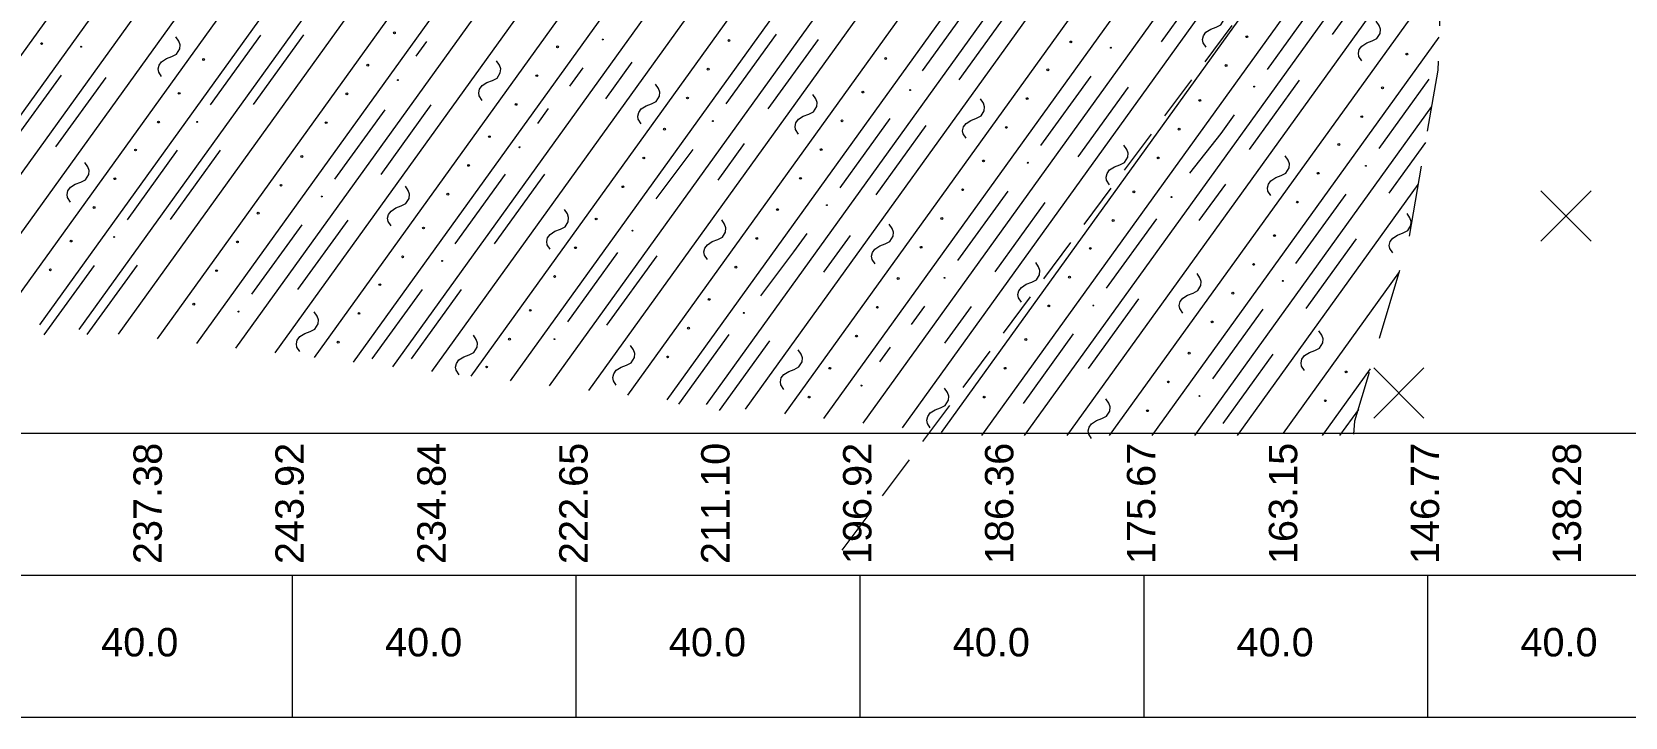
# Model space of a CAD drawing. Header units: inches. Extents: x 444671 to 463716, y 1783086 to 1794968.
# Drawn here: x 457823.8 to 458048.3, y 1783998.4 to 1784094.9 of the extents above; entities that cross this region are included whole.
import ezdxf
from ezdxf.enums import TextEntityAlignment as Align

# ---------------------------------------------------------------- set-up
doc = ezdxf.new("R2010")
doc.units = ezdxf.units.IN
doc.header["$MEASUREMENT"] = 0
doc.linetypes.add('DASHED', pattern=[0.75, 0.5, -0.25])
doc.linetypes.add('DASHED2', pattern=[9.525, 6.35, -3.175])
for name, color, linetype, lineweight in [('HOKHOAN', 250, 'DASHED2', 20), ('KYHIEU', 7, 'Continuous', 15), ('PEGCT', 7, 'Continuous', 15), ('thoc', 252, 'Continuous', 13)]:
    doc.layers.add(name, color=color, linetype=linetype, lineweight=lineweight)
doc.styles.add('2', font='', dxfattribs={"height": 4})
doc.styles.add('25', font='', dxfattribs={"height": 5})
doc.styles.get('2').set_extended_font_data('.VnArial')
doc.styles.get('25').set_extended_font_data('.VnArial')

msp = doc.modelspace()

# ---------------------------------------------------------------- linework, layer by layer
at = {"lineweight": 20}
for p, q in [((457246.5286, 1784038.3548), (458294.3569, 1784038.3548)), ((457246.5286, 1784018.3548), (458294.3569, 1784018.3547)), ((457246.5286, 1783998.3548), (458294.3569, 1783998.3548))]:
    msp.add_line(p, q, dxfattribs=at)
for points in [[(457860.5286, 1783998.3548), (457860.5286, 1784018.3548)], [(457900.5286, 1783998.3548), (457900.5286, 1784018.3548)], [(457940.5286, 1783998.3548), (457940.5286, 1784018.3548)], [(457980.5286, 1783998.3548), (457980.5286, 1784018.3548)], [(458020.5286, 1783998.3548), (458020.5286, 1784018.3548)]]:
    msp.add_lwpolyline(points, dxfattribs=at)
at = {"layer": 'HOKHOAN', "color": 2}
msp.add_lwpolyline([(457938.005, 1784021.8583), (458009.1205, 1784117.5474), (458011.9237, 1784121.3333), (458015.1802, 1784123.7562), (458017.6085, 1784123.3776), (458019.5005, 1784122.0147), (458020.2591, 1784119.3646), (458021.8503, 1784117.3959), (458023.4415, 1784115.7276)], dxfattribs=at)
at = {"layer": 'KYHIEU', "linetype": 'DASHED', "lineweight": 13, "ltscale": 20, "flags": 128}
msp.add_lwpolyline([(458034.435, 1784164.3094), (458031.6833, 1784148.5434), (458024.1335, 1784123.239), (458022.3879, 1784101.3999), (458021.9548, 1784089.4826), (458017.7426, 1784065.3488), (458010.1928, 1784040.0443), (458010.0465, 1784038.2147)], dxfattribs=at)
at = {"layer": 'thoc'}
for points in [[(457797.3198, 1784056.9176), (457924.8607, 1784233.8879)], [(457802.8439, 1784056.2573), (457929.0741, 1784231.409)], [(457808.3681, 1784055.597), (457933.2876, 1784228.9301)], [(457813.8922, 1784054.9367), (457937.5137, 1784226.4686)], [(457819.4163, 1784054.2764), (457941.993, 1784224.3585)], [(457824.9405, 1784053.6161), (457946.067, 1784221.6861)], [(457830.4646, 1784052.9558), (457950.2816, 1784219.2088)], [(457835.9887, 1784052.2955), (457954.4406, 1784216.6543)], [(457841.5129, 1784051.6352), (457958.5646, 1784214.0512)], [(457847.037, 1784050.9749), (457962.6886, 1784211.4481)], [(457852.5611, 1784050.3146), (457966.8126, 1784208.8451)], [(457858.0853, 1784049.6543), (457970.9218, 1784206.2215)], [(457863.6094, 1784048.994), (457974.9639, 1784203.5048)], [(457869.1335, 1784048.3337), (457979.006, 1784200.7881)], [(457874.6576, 1784047.6734), (457983.048, 1784198.0714)], [(457880.1818, 1784047.0131), (457987.0901, 1784195.3546)], [(457885.7059, 1784046.3528), (457991.1322, 1784192.6379)], [(457891.23, 1784045.6925), (457995.1604, 1784189.9019)], [(457896.7542, 1784045.0322), (457999.1883, 1784187.1655)], [(457902.2783, 1784044.3719), (458003.2161, 1784184.429)], [(457907.8024, 1784043.7116), (458007.244, 1784181.6926)], [(457913.3266, 1784043.0513), (458011.2926, 1784178.9848)], [(457918.8507, 1784042.391), (458015.4106, 1784176.3734)], [(457924.3748, 1784041.7307), (458019.5286, 1784173.7621)], [(457929.8989, 1784041.0704), (458023.6466, 1784171.1507)], [(457935.4231, 1784040.4101), (458027.7646, 1784168.5393)], [(457940.9472, 1784039.7498), (458031.8826, 1784165.9279)], [(457946.4713, 1784039.0895), (458033.7572, 1784160.2038)], [(457951.9955, 1784038.4292), (458031.8398, 1784149.2179)], [(457957.6806, 1784037.9924), (458027.7906, 1784135.274)], [(457963.6806, 1784037.9924), (458024.0308, 1784121.7317)], [(457969.6806, 1784037.9924), (458023.2823, 1784112.3679)], [(458014.1257, 1784104.2902), (458007.052, 1784094.5036)], [(457975.6806, 1784037.9924), (458022.5339, 1784103.004)], [(457989.9981, 1784103.2626), (457982.9245, 1784093.4759)], [(457956.3501, 1784099.1698), (457949.2764, 1784089.3831)], [(457961.52, 1784097.9022), (457954.4463, 1784088.1155)], [(457989.2653, 1784092.7104), (457988.8495, 1784093.337), (457988.7737, 1784093.7841), (457988.899, 1784094.3135), (457989.2604, 1784094.7979), (457989.9384, 1784095.2404), (457990.7139, 1784095.5258), (457991.3708, 1784095.8626), (457991.8214, 1784096.5909), (457991.8737, 1784097.1655), (457991.6891, 1784097.6798), (457991.2818, 1784098.2924)], [(458004.939, 1784099.3674), (457997.8654, 1784089.5807)], [(458011.2306, 1784090.7681), (458010.8148, 1784091.3947), (458010.739, 1784091.8419), (458010.8643, 1784092.3712), (458011.2257, 1784092.8556), (458011.9037, 1784093.2981), (458012.6792, 1784093.5836), (458013.3361, 1784093.9203), (458013.7867, 1784094.6486), (458013.839, 1784095.2232), (458013.6544, 1784095.7376), (458013.2471, 1784096.3501)], [(457842.0932, 1784088.5669), (457841.6774, 1784089.1936), (457841.6016, 1784089.6407), (457841.7269, 1784090.17), (457842.0883, 1784090.6545), (457842.7663, 1784091.097), (457843.5418, 1784091.3824), (457844.1987, 1784091.7192), (457844.6493, 1784092.4475), (457844.7016, 1784093.022), (457844.517, 1784093.5364), (457844.1098, 1784094.149)], [(457856.0102, 1784094.3923), (457848.9365, 1784084.6056)], [(457862.0657, 1784094.429), (457854.9921, 1784084.6423)], [(457879.4121, 1784093.5124), (457877.9074, 1784091.4307)], [(457928.6718, 1784094.5141), (457921.5982, 1784084.7275)], [(457934.5953, 1784093.7843), (457927.5216, 1784083.9976)], [(457981.6806, 1784037.9924), (458022.1314, 1784094.1202)], [(457827.9249, 1784088.7713), (457820.8512, 1784078.9846)], [(457887.2594, 1784085.2051), (457886.8436, 1784085.8317), (457886.7677, 1784086.2788), (457886.8931, 1784086.8082), (457887.2545, 1784087.2926), (457887.9324, 1784087.7351), (457888.7079, 1784088.0205), (457889.3649, 1784088.3573), (457889.8155, 1784089.0856), (457889.8677, 1784089.6602), (457889.6832, 1784090.1745), (457889.2759, 1784090.7871)], [(457901.4221, 1784089.795), (457899.55, 1784087.2048)], [(457908.3491, 1784090.6006), (457904.6243, 1784085.4472)], [(457973.0338, 1784088.6367), (457965.9602, 1784078.85)], [(457834.209, 1784088.4506), (457827.1353, 1784078.6639)], [(457909.6818, 1784081.9217), (457909.266, 1784082.5484), (457909.1901, 1784082.9955), (457909.3155, 1784083.5248), (457909.6768, 1784084.0093), (457910.3548, 1784084.4518), (457911.1303, 1784084.7372), (457911.7873, 1784085.0739), (457912.2378, 1784085.8023), (457912.2901, 1784086.3768), (457912.1056, 1784086.8912), (457911.6983, 1784087.5037)], [(457978.2823, 1784087.0534), (457971.2087, 1784077.2667)], [(458002.4099, 1784088.081), (457995.3362, 1784078.2943)], [(458020.6858, 1784088.212), (458013.6122, 1784078.4253)], [(457880.0353, 1784084.5711), (457872.9617, 1784074.7844)], [(457931.8435, 1784080.4654), (457931.4277, 1784081.0921), (457931.3518, 1784081.5392), (457931.4772, 1784082.0685), (457931.8385, 1784082.553), (457932.5165, 1784082.9955), (457933.292, 1784083.2809), (457933.949, 1784083.6176), (457934.3995, 1784084.346), (457934.4518, 1784084.9205), (457934.2673, 1784085.4349), (457933.86, 1784086.0474)], [(457955.4621, 1784079.8675), (457955.0463, 1784080.4942), (457954.9705, 1784080.9413), (457955.0958, 1784081.4706), (457955.4572, 1784081.9551), (457956.1352, 1784082.3976), (457956.9107, 1784082.683), (457957.5676, 1784083.0198), (457958.0182, 1784083.7481), (457958.0705, 1784084.3226), (457957.8859, 1784084.837), (457957.4787, 1784085.4496)], [(457987.6806, 1784037.9924), (458021.1002, 1784084.364)], [(457873.5441, 1784083.8937), (457866.4705, 1784074.107)], [(457896.5529, 1784084.0548), (457895.0483, 1784081.9731)], [(457944.7311, 1784082.6703), (457937.6574, 1784072.8836)], [(457993.2232, 1784083.1582), (457991.3511, 1784080.568)], [(457949.8042, 1784081.6929), (457942.7305, 1784071.9062)], [(457991.3511, 1784080.568), (457986.9206, 1784074.9561)], [(457844.2944, 1784078.183), (457837.2207, 1784068.3963)], [(457850.3499, 1784078.2197), (457843.2763, 1784068.433)], [(457916.956, 1784078.3049), (457911.7479, 1784071.3246)], [(457924.1794, 1784079.1305), (457920.4546, 1784073.9771)], [(457975.6776, 1784073.3258), (457975.2618, 1784073.9525), (457975.186, 1784074.3996), (457975.3113, 1784074.9289), (457975.6727, 1784075.4134), (457976.3507, 1784075.8559), (457977.1262, 1784076.1413), (457977.7831, 1784076.4781), (457978.2337, 1784077.2064), (457978.286, 1784077.7809), (457978.1014, 1784078.2953), (457977.6941, 1784078.9079)], [(457998.4143, 1784071.8094), (457997.9984, 1784072.4361), (457997.9226, 1784072.8832), (457998.048, 1784073.4125), (457998.4093, 1784073.897), (457999.0873, 1784074.3395), (457999.8628, 1784074.6249), (458000.5197, 1784074.9617), (458000.9703, 1784075.69), (458001.0226, 1784076.2645), (458000.838, 1784076.7789), (458000.4308, 1784077.3914)], [(458020.212, 1784079.2753), (458015.0433, 1784072.1241)], [(457829.2519, 1784070.8892), (457828.8361, 1784071.5159), (457828.7602, 1784071.963), (457828.8856, 1784072.4923), (457829.2469, 1784072.9768), (457829.9249, 1784073.4193), (457830.7004, 1784073.7047), (457831.3574, 1784074.0414), (457831.808, 1784074.7697), (457831.8602, 1784075.3443), (457831.6757, 1784075.8587), (457831.2684, 1784076.4712)], [(457874.418, 1784067.5273), (457874.0022, 1784068.154), (457873.9264, 1784068.6011), (457874.0517, 1784069.1304), (457874.4131, 1784069.6149), (457875.0911, 1784070.0574), (457875.8666, 1784070.3428), (457876.5235, 1784070.6796), (457876.9741, 1784071.4079), (457877.0264, 1784071.9824), (457876.8418, 1784072.4968), (457876.4346, 1784073.1094)], [(457890.4991, 1784074.8075), (457883.4254, 1784065.0209)], [(457896.0332, 1784074.8006), (457888.9595, 1784065.0139)], [(457991.994, 1784073.4273), (457988.2692, 1784068.2739)], [(457993.6806, 1784037.9924), (458019.1828, 1784073.3781)], [(457961.318, 1784072.4274), (457954.2444, 1784062.6407)], [(457966.5665, 1784070.8441), (457959.4929, 1784061.0574)], [(458008.97, 1784072.0028), (458001.8964, 1784062.2161)], [(458043.5209, 1784065.397), (458036.4498, 1784072.4681)], [(458043.5209, 1784072.4681), (458036.4498, 1784065.397)], [(457868.3195, 1784068.3619), (457861.2459, 1784058.5752)], [(457896.8404, 1784064.244), (457896.4246, 1784064.8706), (457896.3488, 1784065.3177), (457896.4741, 1784065.8471), (457896.8355, 1784066.3315), (457897.5135, 1784066.774), (457898.289, 1784067.0594), (457898.9459, 1784067.3962), (457899.3965, 1784068.1245), (457899.4488, 1784068.6991), (457899.2642, 1784069.2134), (457898.8569, 1784069.826)], [(457919.0021, 1784062.7877), (457918.5863, 1784063.4143), (457918.5105, 1784063.8614), (457918.6358, 1784064.3908), (457918.9972, 1784064.8752), (457919.6752, 1784065.3177), (457920.4507, 1784065.6031), (457921.1076, 1784065.9399), (457921.5582, 1784066.6682), (457921.6105, 1784067.2428), (457921.4259, 1784067.7571), (457921.0186, 1784068.3697)], [(457982.2785, 1784068.5335), (457975.2048, 1784058.7468)], [(458015.5837, 1784063.7212), (458015.1679, 1784064.3479), (458015.092, 1784064.795), (458015.2174, 1784065.3243), (458015.5787, 1784065.8088), (458016.2567, 1784066.2513), (458017.0322, 1784066.5367), (458017.6892, 1784066.8735), (458018.1398, 1784067.6018), (458018.192, 1784068.1763), (458018.0075, 1784068.6907), (458017.6002, 1784069.3033)], [(457861.8283, 1784067.6844), (457854.7547, 1784057.8977)], [(457933.0153, 1784066.461), (457931.1431, 1784063.8709)], [(457939.0979, 1784066.1685), (457935.3731, 1784061.0151)], [(457942.6208, 1784062.1898), (457942.205, 1784062.8164), (457942.1291, 1784063.2635), (457942.2545, 1784063.7929), (457942.6158, 1784064.2773), (457943.2938, 1784064.7198), (457944.0693, 1784065.0052), (457944.7263, 1784065.342), (457945.1769, 1784066.0703), (457945.2291, 1784066.6449), (457945.0446, 1784067.1592), (457944.6373, 1784067.7718)], [(457931.1431, 1784063.8709), (457926.4905, 1784057.6795)], [(458010.4011, 1784065.7015), (458003.3274, 1784055.9148)], [(457832.5786, 1784061.9738), (457825.5049, 1784052.1871)], [(457838.6341, 1784062.0105), (457831.5605, 1784052.2238)], [(457906.3362, 1784063.7965), (457899.2625, 1784054.0098)], [(457911.8635, 1784063.3305), (457904.7898, 1784053.5438)], [(457963.2505, 1784056.7771), (457962.8347, 1784057.4037), (457962.7589, 1784057.8508), (457962.8842, 1784058.3802), (457963.2456, 1784058.8646), (457963.9236, 1784059.3071), (457964.6991, 1784059.5925), (457965.356, 1784059.9293), (457965.8066, 1784060.6576), (457965.8589, 1784061.2322), (457965.6743, 1784061.7465), (457965.267, 1784062.3591)], [(457985.9871, 1784055.2606), (457985.5713, 1784055.8873), (457985.4955, 1784056.3344), (457985.6209, 1784056.8637), (457985.9822, 1784057.3482), (457986.6602, 1784057.7907), (457987.4357, 1784058.0761), (457988.0926, 1784058.4129), (457988.5432, 1784059.1412), (457988.5955, 1784059.7157), (457988.4109, 1784060.2301), (457988.0037, 1784060.8427)], [(458000.1655, 1784038.3548), (458016.4164, 1784060.9037)], [(457878.7833, 1784058.5983), (457871.7096, 1784048.8116)], [(457884.3174, 1784058.5913), (457877.2437, 1784048.8046)], [(457979.7493, 1784057.2471), (457972.6757, 1784047.4604)], [(457861.5767, 1784049.8496), (457861.1609, 1784050.4763), (457861.085, 1784050.9234), (457861.2104, 1784051.4527), (457861.5717, 1784051.9372), (457862.2497, 1784052.3797), (457863.0252, 1784052.6651), (457863.6822, 1784053.0018), (457864.1327, 1784053.7302), (457864.185, 1784054.3047), (457864.0005, 1784054.8191), (457863.5932, 1784055.4316)], [(457949.6022, 1784056.2182), (457947.7301, 1784053.628)], [(457956.1507, 1784056.1904), (457952.4259, 1784051.037)], [(457997.2542, 1784055.7935), (457990.1805, 1784046.0068)], [(458003.1566, 1784047.1725), (458002.7407, 1784047.7991), (458002.6649, 1784048.2462), (458002.7903, 1784048.7756), (458003.1516, 1784049.26), (458003.8296, 1784049.7025), (458004.6051, 1784049.9879), (458005.2621, 1784050.3247), (458005.7126, 1784051.053), (458005.7649, 1784051.6276), (458005.5803, 1784052.1419), (458005.1731, 1784052.7545)], [(457883.9991, 1784046.5662), (457883.5832, 1784047.1929), (457883.5074, 1784047.64), (457883.6328, 1784048.1693), (457883.9941, 1784048.6538), (457884.6721, 1784049.0963), (457885.4476, 1784049.3817), (457886.1045, 1784049.7185), (457886.5551, 1784050.4468), (457886.6074, 1784051.0213), (457886.4228, 1784051.5357), (457886.0156, 1784052.1483)], [(457906.1607, 1784045.1099), (457905.7449, 1784045.7366), (457905.6691, 1784046.1837), (457905.7945, 1784046.713), (457906.1558, 1784047.1975), (457906.8338, 1784047.64), (457907.6093, 1784047.9254), (457908.2662, 1784048.2622), (457908.7168, 1784048.9905), (457908.7691, 1784049.565), (457908.5845, 1784050.0794), (457908.1773, 1784050.692)], [(457921.9993, 1784052.2165), (457914.9256, 1784042.4299)], [(457927.7501, 1784051.3359), (457920.6765, 1784041.5492)], [(457944.733, 1784050.4779), (457943.2284, 1784048.3962)], [(457970.5627, 1784052.3242), (457963.489, 1784042.5376)], [(457929.7794, 1784044.512), (457929.3636, 1784045.1387), (457929.2878, 1784045.5858), (457929.4131, 1784046.1151), (457929.7745, 1784046.5996), (457930.4525, 1784047.0421), (457931.228, 1784047.3275), (457931.8849, 1784047.6643), (457932.3355, 1784048.3926), (457932.3878, 1784048.9671), (457932.2032, 1784049.4815), (457931.7959, 1784050.0941)], [(457998.6853, 1784049.4923), (457991.6116, 1784039.7056)], [(458005.6806, 1784037.9924), (458012.4489, 1784047.3837)], [(458019.9656, 1784040.473), (458012.8945, 1784047.5441)], [(458019.9656, 1784047.5441), (458012.8945, 1784040.473)], [(457950.4091, 1784039.0993), (457949.9933, 1784039.726), (457949.9175, 1784040.1731), (457950.0429, 1784040.7024), (457950.4042, 1784041.1869), (457951.0822, 1784041.6294), (457951.8577, 1784041.9148), (457952.5146, 1784042.2516), (457952.9652, 1784042.9799), (457953.0175, 1784043.5544), (457952.8329, 1784044.0688), (457952.4257, 1784044.6814)], [(457973.1458, 1784037.5829), (457972.73, 1784038.2096), (457972.6541, 1784038.6567), (457972.7795, 1784039.186), (457973.1408, 1784039.6705), (457973.8188, 1784040.113), (457974.5943, 1784040.3984), (457975.2513, 1784040.7352), (457975.7019, 1784041.4635), (457975.7541, 1784042.038), (457975.5696, 1784042.5524), (457975.1623, 1784043.1649)], [(458010.7525, 1784041.6979), (458008.0742, 1784037.9924)]]:
    msp.add_lwpolyline(points, dxfattribs=at)
for centre, radius in [((457825.1829, 1784093.2039), 0.1276), ((457874.8944, 1784094.7136), 0.1276), ((457904.2453, 1784093.7905), 0.0638), ((457922.0442, 1784093.6539), 0.1276), ((457970.2026, 1784093.44), 0.1276), ((457995.0179, 1784094.1766), 0.1276), ((457830.748, 1784092.7668), 0.0638), ((457848.0016, 1784090.9653), 0.1276), ((457897.8932, 1784092.7471), 0.1276), ((457944.1222, 1784091.1119), 0.1276), ((457975.857, 1784092.6322), 0.0638), ((458017.5695, 1784091.7326), 0.1276), ((457871.1324, 1784090.1752), 0.1276), ((457894.9643, 1784088.6948), 0.1276), ((457919.1152, 1784089.6016), 0.1276), ((457966.9817, 1784089.5134), 0.1276), ((457992.0889, 1784090.1243), 0.1276), ((457844.5707, 1784086.2053), 0.1276), ((457875.3863, 1784088.0727), 0.0638), ((457940.8963, 1784086.3865), 0.1276), ((457947.5542, 1784086.6658), 0.0638), ((457996.0464, 1784087.1536), 0.0638), ((458014.1386, 1784086.9725), 0.1276), ((457868.2035, 1784086.1228), 0.1276), ((457892.0353, 1784084.6425), 0.1276), ((457916.1863, 1784085.5493), 0.1276), ((457964.0527, 1784085.4611), 0.1276), ((457988.3982, 1784085.2057), 0.1276), ((457841.6417, 1784082.153), 0.1276), ((457847.1175, 1784082.1785), 0.0638), ((457865.2745, 1784082.0705), 0.1276), ((457919.7792, 1784082.3004), 0.0638), ((457937.9673, 1784082.3342), 0.1276), ((458011.2097, 1784082.9202), 0.1276), ((457888.2734, 1784080.104), 0.1276), ((457912.9521, 1784081.1507), 0.1276), ((457961.1238, 1784081.4087), 0.1276), ((457985.4693, 1784081.1533), 0.1276), ((457838.4207, 1784078.2264), 0.1276), ((457861.8437, 1784077.3105), 0.1276), ((457892.5272, 1784078.6151), 0.0638), ((457935.0384, 1784078.2818), 0.1276), ((458007.9887, 1784078.9936), 0.1276), ((457885.3444, 1784076.0517), 0.1276), ((457910.0231, 1784077.0984), 0.1276), ((457957.8979, 1784076.6833), 0.1276), ((457964.1412, 1784076.4229), 0.0638), ((457982.5403, 1784077.101), 0.1276), ((458011.7932, 1784075.9982), 0.0638), ((457835.4918, 1784074.174), 0.1276), ((457858.9147, 1784073.2582), 0.1276), ((457907.0942, 1784073.0461), 0.1276), ((457932.1094, 1784074.2295), 0.1276), ((458005.0597, 1784074.9413), 0.1276), ((457864.6515, 1784071.6799), 0.0638), ((457882.4155, 1784071.9994), 0.1276), ((457954.9689, 1784072.631), 0.1276), ((457979.1095, 1784072.341), 0.1276), ((457984.3995, 1784071.5981), 0.0638), ((458002.1308, 1784070.889), 0.1276), ((457832.5628, 1784070.1217), 0.1276), ((457855.6937, 1784069.3315), 0.1276), ((457903.3322, 1784068.5076), 0.1276), ((457928.8752, 1784069.8309), 0.1276), ((457935.8384, 1784070.4565), 0.0638), ((457952.04, 1784068.5787), 0.1276), ((457976.1805, 1784068.2887), 0.1276), ((457878.9846, 1784067.2393), 0.1276), ((457908.4572, 1784066.8611), 0.0638), ((457998.9049, 1784066.1636), 0.1276), ((457829.337, 1784065.3963), 0.1276), ((457835.4017, 1784065.9693), 0.0638), ((457852.7648, 1784065.2792), 0.1276), ((457900.4033, 1784064.4553), 0.1276), ((457925.9463, 1784065.7786), 0.1276), ((457949.111, 1784064.5264), 0.1276), ((457972.9595, 1784064.3621), 0.1276), ((457876.0557, 1784063.187), 0.1276), ((457881.6065, 1784062.5938), 0.0638), ((457923.0173, 1784061.7263), 0.1276), ((457995.9759, 1784062.1113), 0.1276), ((457826.408, 1784061.344), 0.1276), ((457849.8358, 1784061.2269), 0.1276), ((457872.8347, 1784059.2604), 0.1276), ((457897.4743, 1784060.403), 0.1276), ((457945.8768, 1784060.1278), 0.1276), ((457952.4254, 1784060.2136), 0.0638), ((457970.0306, 1784060.3097), 0.1276), ((458000.0774, 1784059.789), 0.0638), ((457919.2554, 1784057.1878), 0.1276), ((457993.047, 1784058.059), 0.1276), ((457846.6099, 1784056.5015), 0.1276), ((457852.9357, 1784055.4706), 0.0638), ((457869.9057, 1784055.2081), 0.1276), ((457894.0435, 1784055.6429), 0.1276), ((457924.1203, 1784055.2812), 0.0638), ((457942.9479, 1784056.0755), 0.1276), ((457967.1016, 1784056.2574), 0.1276), ((457973.3858, 1784056.3197), 0.0638), ((457916.3264, 1784053.1355), 0.1276), ((457990.118, 1784054.0066), 0.1276), ((457866.9768, 1784051.1558), 0.1276), ((457891.1145, 1784051.5906), 0.1276), ((457897.4435, 1784051.5827), 0.0638), ((457940.0189, 1784052.0232), 0.1276), ((457963.8757, 1784051.532), 0.1276), ((457913.3975, 1784049.0832), 0.1276), ((457986.8838, 1784049.608), 0.1276), ((457887.8935, 1784047.664), 0.1276), ((457936.257, 1784047.4847), 0.1276), ((457960.9468, 1784047.4797), 0.1276), ((458009.0071, 1784046.9693), 0.1276), ((457940.7072, 1784045.0383), 0.0638), ((457983.9549, 1784045.5557), 0.1276), ((457933.328, 1784043.4324), 0.1276), ((457958.0178, 1784043.4274), 0.1276), ((457981.0259, 1784041.5034), 0.1276), ((457988.3616, 1784043.5797), 0.0638), ((458006.0781, 1784042.9169), 0.1276)]:
    msp.add_circle(centre, radius, dxfattribs=at)

# ---------------------------------------------------------------- texts
at = {"lineweight": 20, "style": '2'}
for p in [(457839.0092, 1784008.9051), (457879.0092, 1784008.9051), (457919.0092, 1784008.9051), (457959.0092, 1784008.9051), (457999.0092, 1784008.9051), (458039.0092, 1784008.9051)]:
    msp.add_text('40.0', height=4, dxfattribs=at).set_placement(p, align=Align.MIDDLE_CENTER)
at = {"layer": 'PEGCT', "style": '25'}
for s, p in [('237.38', (457843.3178, 1784028.4424)), ('243.92', (457863.3178, 1784028.4424)), ('234.84', (457883.3178, 1784028.4424)), ('222.65', (457903.3178, 1784028.4424)), ('211.10', (457923.3178, 1784028.4424)), ('196.92', (457943.3178, 1784028.4424)), ('186.36', (457963.3178, 1784028.4424)), ('175.67', (457983.3178, 1784028.4424)), ('163.15', (458003.3178, 1784028.4424)), ('146.77', (458023.3178, 1784028.4424)), ('138.28', (458043.3178, 1784028.4424))]:
    msp.add_text(s, height=4, rotation=90, dxfattribs=at).set_placement(p, align=Align.BOTTOM_CENTER)

doc.saveas('drawing.dxf')
